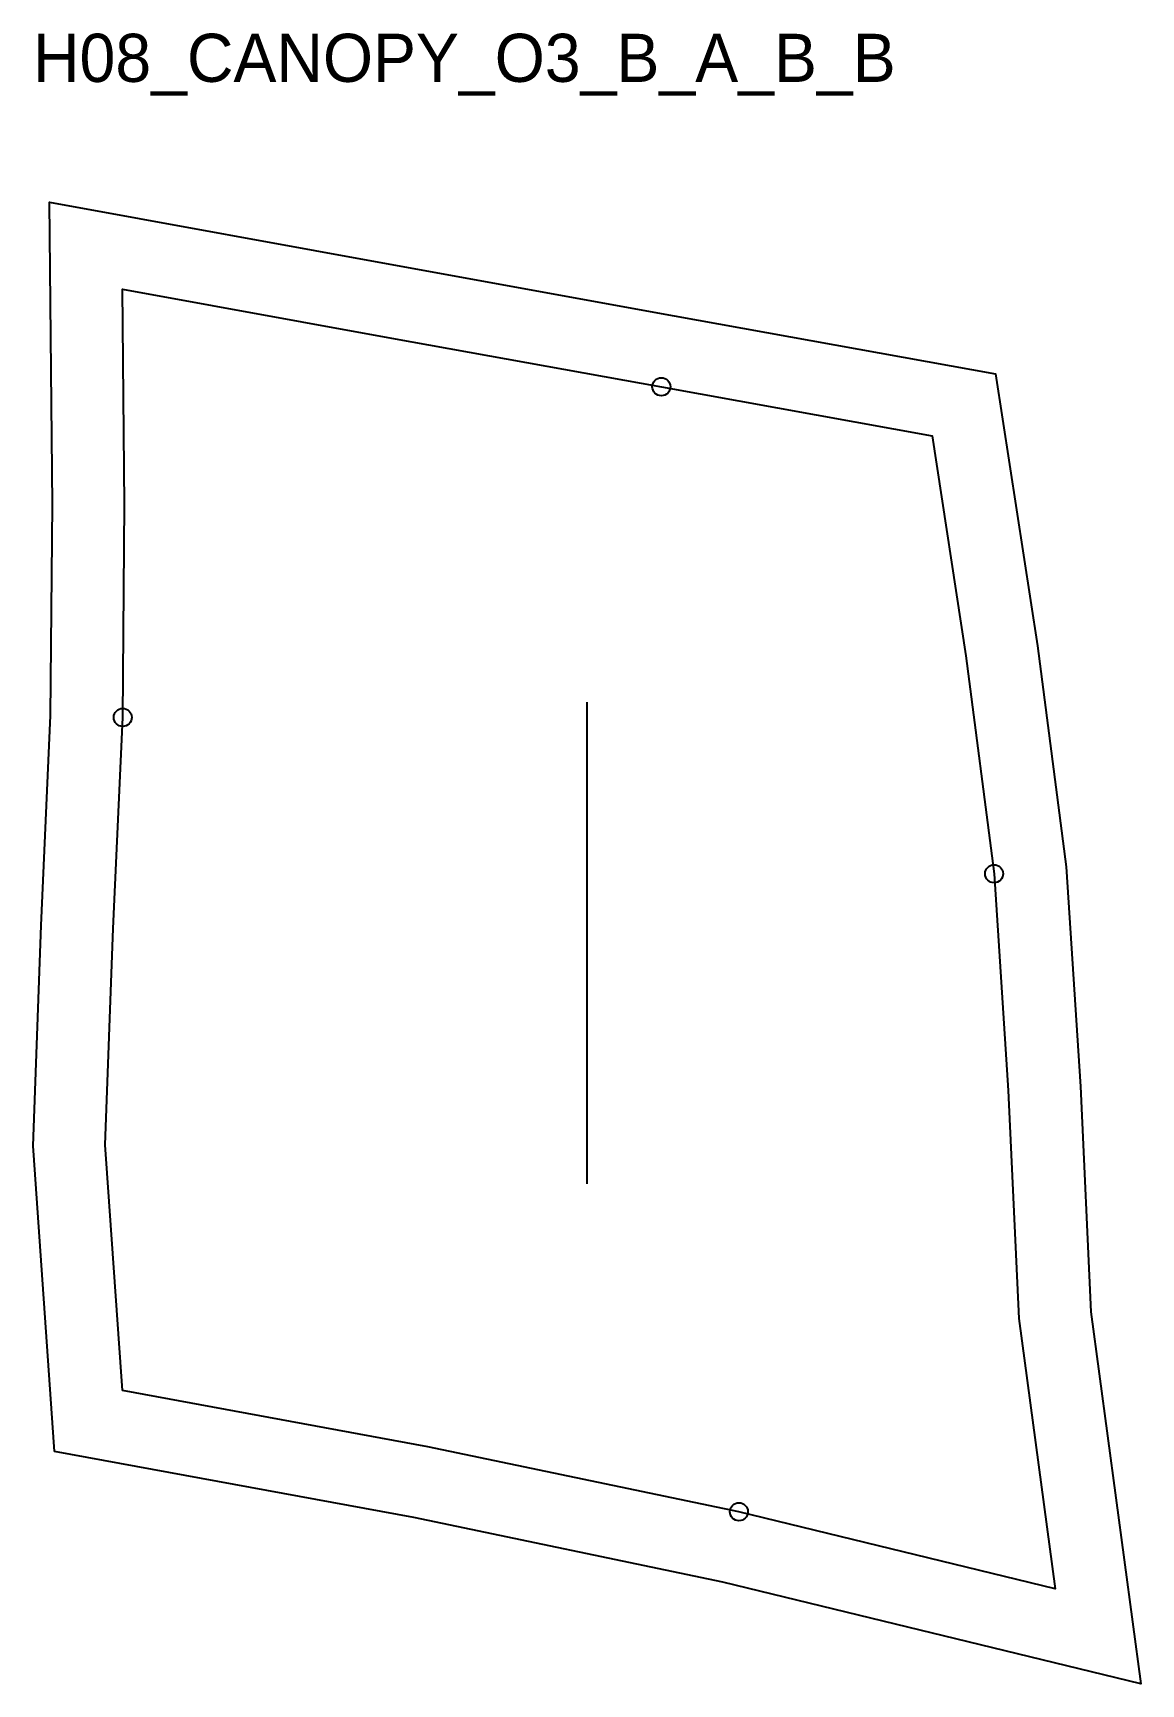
# Model space of a CAD drawing. Header units: millimetres. Extents: x -15 to 169, y -49 to 225.
import ezdxf

# ---------------------------------------------------------------- set-up
doc = ezdxf.new("R2010")
doc.units = ezdxf.units.MM
for name, color, linetype in [('CUT', 1, 'Continuous'), ('GRAIN', 3, 'Continuous'), ('ID', 7, 'Continuous'), ('NOTCH', 2, 'Continuous'), ('SEAM', 5, 'Continuous')]:
    doc.layers.add(name, color=color, linetype=linetype)

msp = doc.modelspace()

# ---------------------------------------------------------------- linework, layer by layer
at = {"layer": 'CUT'}
msp.add_lwpolyline([(-11.32, -10.12), (-14.89, 40.62), (-13.55, 77.23), (-11.98, 112.1), (-11.68, 147.17), (-12.13, 197.34), (46.8, 186.6), (91.62, 178.51), (145.02, 168.84), (151.98, 123.69), (156.72, 86.98), (159.12, 50.49), (160.82, 13.04), (169.17, -48.75), (99.73, -31.86), (48.38, -21.12), (-11.32, -10.12)], close=True, dxfattribs=at)
at = {"layer": 'GRAIN'}
msp.add_line((77.14, 34.3), (77.14, 114.3), dxfattribs=at)
at = {"layer": 'NOTCH'}
for centre in [(89.49, 166.7), (0.02, 111.78), (144.77, 85.82), (102.38, -20.15)]:
    msp.add_circle(centre, 1.5, dxfattribs=at)
at = {"layer": 'SEAM'}
msp.add_lwpolyline([(0, 0), (-2.88, 40.82), (-1.56, 76.74), (0.02, 111.78), (0.32, 147.17), (0, 182.93), (44.66, 174.79), (89.49, 166.7), (134.46, 158.56), (140.1, 122), (144.77, 85.82), (147.13, 49.83), (148.85, 11.96), (154.92, -32.93), (102.38, -20.15), (50.69, -9.34)], close=True, dxfattribs=at)

# ---------------------------------------------------------------- texts
at = {"layer": 'ID'}
msp.add_text('H08_CANOPY_O3_B_A_B_B', height=8, dxfattribs=at).set_placement((-14.89, 217.34))

doc.saveas('drawing.dxf')
